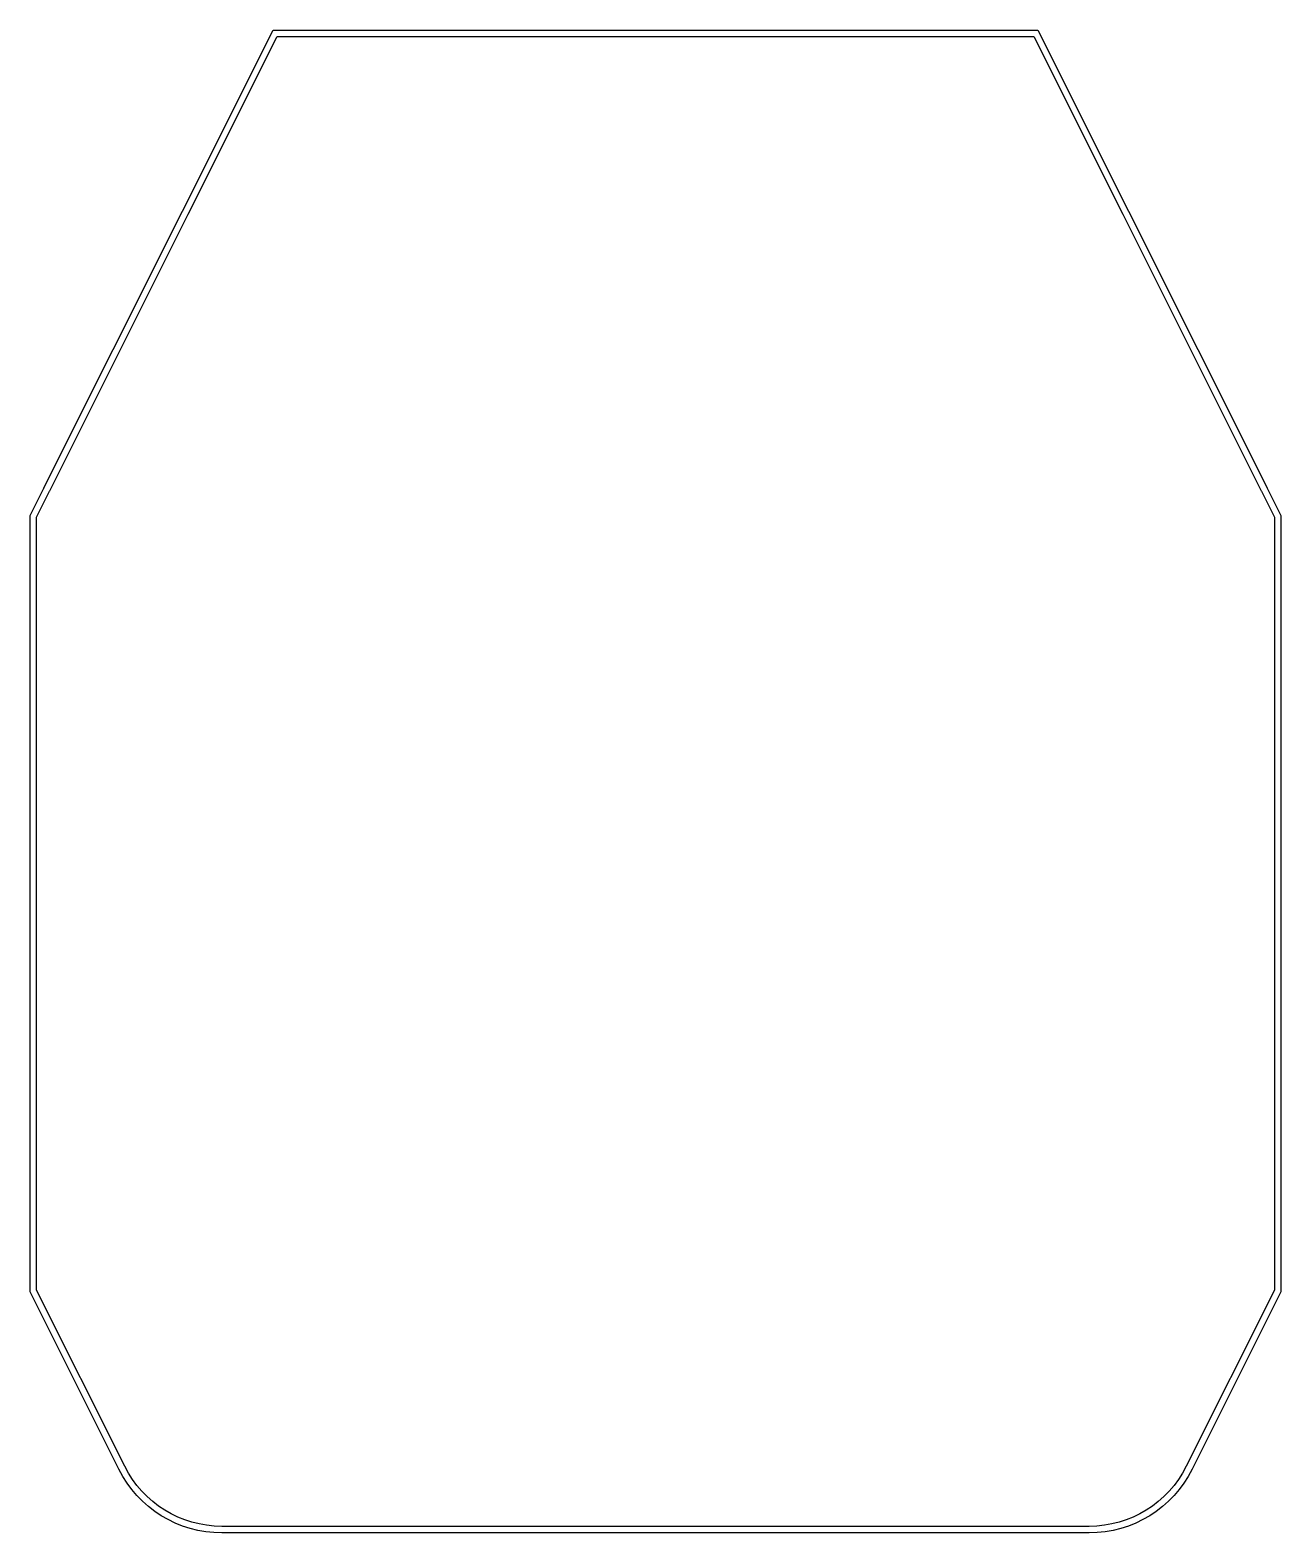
# Model space of a CAD drawing. Header units: millimetres. Extents: x -19 to 19, y 10.8 to 56.5.
import ezdxf

# ---------------------------------------------------------------- set-up
doc = ezdxf.new("R2010")
doc.units = ezdxf.units.MM
doc.layers.get('0').update_dxf_attribs({"linetype": 'CONTINUOUS'})

msp = doc.modelspace()

# ---------------------------------------------------------------- linework, layer by layer
for p, q in [((-14.371, 50.996), (-11.612, 56.5)), ((-11.612, 56.5), (11.612, 56.5)), ((11.612, 56.5), (14.371, 50.996)), ((-18.581, 42.589), (-14.371, 50.996)), ((14.371, 50.996), (18.581, 42.589)), ((-19, 41.752), (-18.586, 42.579)), ((-18.581, 42.589), (-18.586, 42.579)), ((18.581, 42.589), (18.586, 42.579)), ((18.586, 42.579), (19, 41.752)), ((-19, 18.169), (-19, 41.752)), ((19, 41.752), (19, 18.169)), ((-16.304, 12.777), (-19, 18.169)), ((19, 18.169), (16.304, 12.777)), ((13.174, 10.843), (-13.174, 10.843))]:
    msp.add_line(p, q)
msp.add_lwpolyline([(14.192, 50.906), (18.402, 42.499), (18.407, 42.489), (18.8, 41.704), (18.8, 18.216), (16.125, 12.867, -0.284079), (13.174, 11.043), (-13.174, 11.043, -0.284079), (-16.125, 12.867), (-18.8, 18.216), (-18.8, 41.704), (-18.407, 42.489), (-18.402, 42.499), (-14.192, 50.906), (-11.489, 56.3), (11.489, 56.3)], format="xyb", close=True)
at = {"extrusion": (0, 0, -1)}
for centre, start, end in [((13.174, 14.343), 270, 333.4349), ((-13.174, 14.343), 206.5651, 270)]:
    msp.add_arc(centre, 3.5, start, end, dxfattribs=at)

doc.saveas('drawing.dxf')
